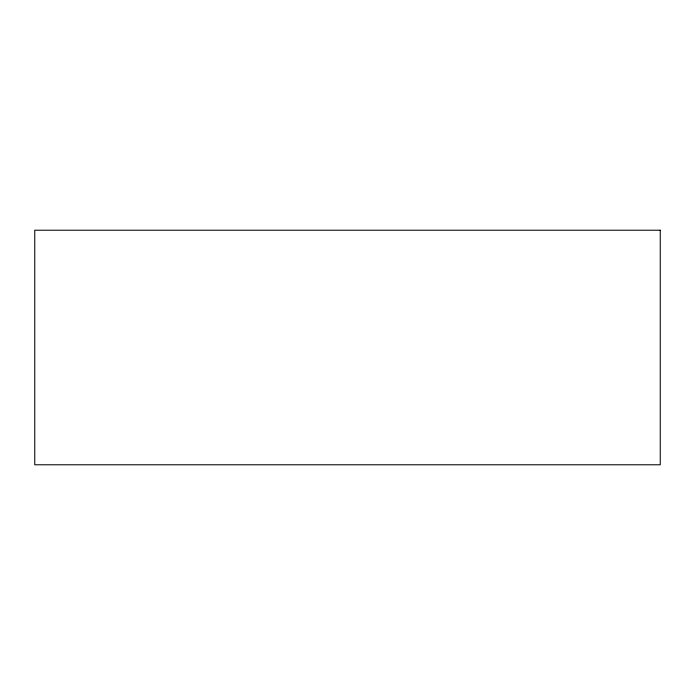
<?xml version="1.0" encoding="UTF-8"?>
<svg xmlns="http://www.w3.org/2000/svg" width="695" height="695" viewBox="0 0 695 695"><rect width="100%" height="100%" fill="white"/><g stroke="black" fill="none" stroke-linecap="round" stroke-linejoin="round"><path stroke-width="1.04" d="M660.25 230.219L34.75 230.219L34.75 464.781L660.25 464.781L660.25 230.219"/></g></svg>
